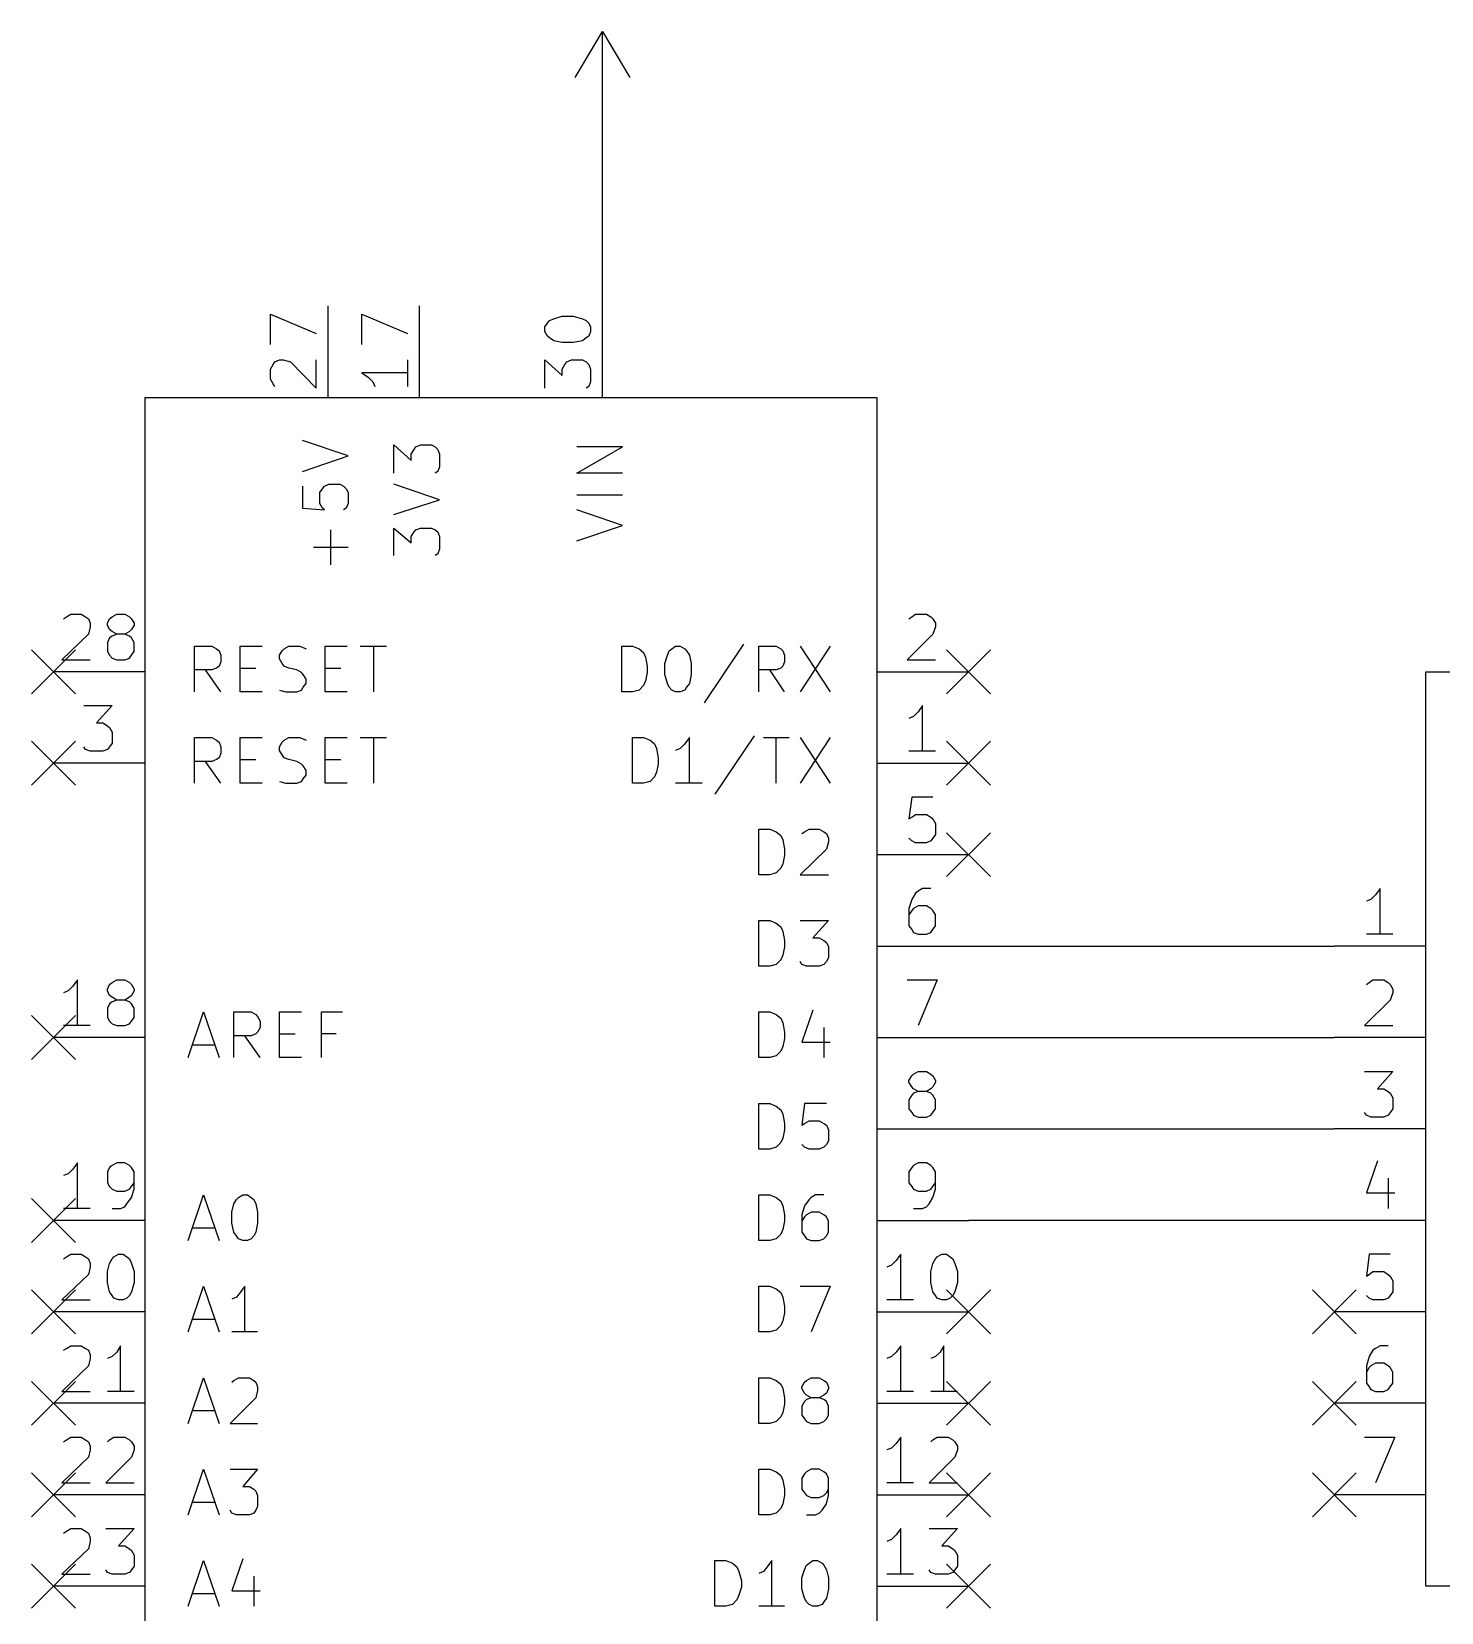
# Model space of a CAD drawing. Extents: x 10 to 287, y -200 to -10.
# Drawn here: x 97.18 to 136.32, y -92.17 to -48.26 of the extents above; entities that cross this region are included whole.
import ezdxf

# ---------------------------------------------------------------- set-up
doc = ezdxf.new("R2010")
doc.units = 0
doc.header["$MEASUREMENT"] = 0
for name, color, linetype in [('BLUE2', 5, 'CONTINUOUS'), ('CYAN2', 4, 'CONTINUOUS'), ('GREEN2', 3, 'CONTINUOUS'), ('LYELLOW', 51, 'CONTINUOUS'), ('RED2', 1, 'CONTINUOUS')]:
    doc.layers.add(name, color=color, linetype=linetype)

msp = doc.modelspace()

# ---------------------------------------------------------------- linework, layer by layer
at = {"layer": 'BLUE2', "linetype": 'CONTINUOUS'}
for p, q in [((97.1804, -65.4304), (98.3996, -66.6496)), ((98.3996, -65.4304), (97.1804, -66.6496)), ((122.58, -65.4304), (123.8, -66.6496)), ((123.8, -65.4304), (122.58, -66.6496)), ((97.1804, -67.9704), (98.3996, -69.1896)), ((98.3996, -67.9704), (97.1804, -69.1896)), ((122.58, -67.9704), (123.8, -69.1896)), ((123.8, -67.9704), (122.58, -69.1896)), ((122.58, -70.5104), (123.8, -71.7296)), ((123.8, -70.5104), (122.58, -71.7296)), ((97.1804, -75.5904), (98.3996, -76.8096)), ((98.3996, -75.5904), (97.1804, -76.8096)), ((97.1804, -80.6704), (98.3996, -81.8896)), ((98.3996, -80.6704), (97.1804, -81.8896)), ((97.1804, -83.2104), (98.3996, -84.4296)), ((98.3996, -83.2104), (97.1804, -84.4296)), ((122.58, -83.2104), (123.8, -84.4296)), ((123.8, -83.2104), (122.58, -84.4296)), ((132.74, -83.2104), (133.96, -84.4296)), ((133.96, -83.2104), (132.74, -84.4296)), ((97.1804, -85.7504), (98.3996, -86.9696)), ((98.3996, -85.7504), (97.1804, -86.9696)), ((122.58, -85.7504), (123.8, -86.9696)), ((123.8, -85.7504), (122.58, -86.9696)), ((132.74, -85.7504), (133.96, -86.9696)), ((133.96, -85.7504), (132.74, -86.9696)), ((97.1804, -88.2904), (98.3996, -89.5096)), ((98.3996, -88.2904), (97.1804, -89.5096)), ((122.58, -88.2904), (123.8, -89.5096)), ((123.8, -88.2904), (122.58, -89.5096)), ((132.74, -88.2904), (133.96, -89.5096)), ((133.96, -88.2904), (132.74, -89.5096)), ((97.1804, -90.8304), (98.3996, -92.0496)), ((98.3996, -90.8304), (97.1804, -92.0496)), ((122.58, -90.8304), (123.8, -92.0496)), ((123.8, -90.8304), (122.58, -92.0496))]:
    msp.add_line(p, q, dxfattribs=at)
at = {"layer": 'CYAN2', "linetype": 'CONTINUOUS'}
for p, q in [((105.969, -60.0456), (104.699, -59.6138)), ((104.699, -60.4774), (105.969, -60.0456)), ((107.239, -60.5282), (107.239, -59.7408)), ((107.239, -59.7408), (107.721, -60.1726)), ((107.721, -59.9948), (107.798, -59.8678)), ((107.721, -60.1726), (107.721, -59.9948)), ((107.798, -59.8678), (107.848, -59.7916)), ((107.848, -59.7916), (107.975, -59.7408)), ((107.975, -59.7408), (108.28, -59.7408)), ((108.28, -59.7408), (108.382, -59.7916)), ((108.382, -59.7916), (108.458, -59.8678)), ((108.458, -59.8678), (108.509, -59.9948)), ((108.509, -59.9948), (108.509, -60.3504)), ((112.319, -60.5282), (113.589, -59.7916)), ((113.589, -59.7916), (112.319, -59.7916)), ((108.458, -60.4774), (108.382, -60.5282)), ((108.509, -60.3504), (108.458, -60.4774)), ((113.589, -60.5282), (112.319, -60.5282)), ((104.699, -60.8838), (104.699, -61.4934)), ((105.181, -61.0616), (105.258, -60.96)), ((105.258, -60.96), (105.308, -60.8838)), ((105.308, -60.8838), (105.435, -60.833)), ((105.435, -60.833), (105.74, -60.833)), ((105.74, -60.833), (105.842, -60.8838)), ((105.842, -60.8838), (105.918, -60.96)), ((105.918, -60.96), (105.969, -61.0616)), ((108.509, -61.2648), (107.239, -60.833)), ((105.181, -61.3664), (105.181, -61.0616)), ((105.258, -61.4934), (105.181, -61.3664)), ((105.969, -61.3664), (105.918, -61.4934)), ((105.969, -61.0616), (105.969, -61.3664)), ((107.239, -61.6712), (108.509, -61.2648)), ((113.589, -61.1378), (112.319, -61.1378)), ((104.699, -61.4934), (105.308, -61.5442)), ((105.308, -61.5442), (105.258, -61.4934)), ((105.918, -61.4934), (105.842, -61.5442)), ((113.589, -61.976), (112.319, -61.5442)), ((105.486, -63.0682), (105.486, -62.103)), ((107.239, -62.8142), (107.239, -62.0522)), ((107.239, -62.0522), (107.721, -62.4586)), ((107.721, -62.2808), (107.798, -62.1538)), ((107.721, -62.4586), (107.721, -62.2808)), ((107.798, -62.1538), (107.848, -62.103)), ((107.848, -62.103), (107.975, -62.0522)), ((107.975, -62.0522), (108.28, -62.0522)), ((108.28, -62.0522), (108.382, -62.103)), ((108.382, -62.103), (108.458, -62.1538)), ((108.458, -62.1538), (108.509, -62.2808)), ((108.509, -62.2808), (108.509, -62.6364)), ((112.319, -62.4078), (113.589, -61.976)), ((105.969, -62.5856), (105.004, -62.5856)), ((108.458, -62.7634), (108.382, -62.8142)), ((108.509, -62.6364), (108.458, -62.7634)), ((101.702, -66.5988), (101.702, -65.3288)), ((101.702, -65.3288), (102.184, -65.3288)), ((102.184, -65.3288), (102.311, -65.405)), ((102.311, -65.405), (102.387, -65.4558)), ((102.972, -66.5988), (102.972, -65.3288)), ((102.972, -65.3288), (103.581, -65.3288)), ((104.14, -65.4558), (104.191, -65.405)), ((104.191, -65.405), (104.318, -65.3288)), ((104.318, -65.3288), (104.623, -65.3288)), ((104.623, -65.3288), (104.8, -65.405)), ((105.334, -66.5988), (105.334, -65.3288)), ((105.334, -65.3288), (105.943, -65.3288)), ((106.299, -65.3288), (107.036, -65.3288)), ((106.68, -66.5988), (106.68, -65.3288)), ((113.563, -66.5988), (113.563, -65.3288)), ((113.563, -65.3288), (113.868, -65.3288)), ((113.868, -65.3288), (114.046, -65.405)), ((114.046, -65.405), (114.173, -65.5066)), ((114.884, -65.4558), (114.96, -65.405)), ((114.96, -65.405), (115.062, -65.3288)), ((115.062, -65.3288), (115.189, -65.3288)), ((115.189, -65.3288), (115.316, -65.405)), ((115.316, -65.405), (115.367, -65.4558)), ((116.942, -65.278), (115.849, -66.9036)), ((117.373, -66.5988), (117.373, -65.3288)), ((117.373, -65.3288), (117.856, -65.3288)), ((117.856, -65.3288), (117.983, -65.405)), ((117.983, -65.405), (118.034, -65.4558)), ((118.516, -65.3288), (119.355, -66.5988)), ((119.355, -65.3288), (118.516, -66.5988)), ((102.387, -65.4558), (102.438, -65.5828)), ((102.438, -65.7606), (102.387, -65.8876)), ((102.438, -65.5828), (102.438, -65.7606)), ((104.064, -65.5828), (104.14, -65.4558)), ((104.064, -65.6844), (104.064, -65.5828)), ((104.14, -65.8114), (104.064, -65.6844)), ((104.191, -65.8876), (104.14, -65.8114)), ((114.173, -65.5066), (114.224, -65.6336)), ((114.224, -65.6336), (114.275, -65.8876)), ((114.757, -65.8114), (114.833, -65.5828)), ((114.757, -66.1162), (114.757, -65.8114)), ((114.833, -65.5828), (114.884, -65.4558)), ((115.367, -65.4558), (115.443, -65.5828)), ((115.443, -65.5828), (115.494, -65.8114)), ((115.494, -65.8114), (115.494, -66.1162)), ((118.034, -65.4558), (118.085, -65.5828)), ((118.085, -65.7606), (118.034, -65.8876)), ((118.085, -65.5828), (118.085, -65.7606)), ((102.184, -65.9892), (101.702, -65.9892)), ((102.438, -66.5988), (102.006, -65.9892)), ((102.311, -65.9384), (102.184, -65.9892)), ((102.387, -65.8876), (102.311, -65.9384)), ((102.972, -65.9384), (103.403, -65.9384)), ((104.318, -65.9384), (104.191, -65.8876)), ((104.546, -65.9892), (104.318, -65.9384)), ((104.673, -66.0654), (104.546, -65.9892)), ((104.724, -66.1162), (104.673, -66.0654)), ((104.8, -66.2432), (104.724, -66.1162)), ((104.8, -66.3702), (104.8, -66.2432)), ((105.334, -65.9384), (105.766, -65.9384)), ((114.224, -66.294), (114.173, -66.421)), ((114.275, -66.0654), (114.224, -66.294)), ((114.275, -65.8876), (114.275, -66.0654)), ((114.833, -66.3702), (114.757, -66.1162)), ((115.494, -66.1162), (115.443, -66.3702)), ((117.856, -65.9892), (117.373, -65.9892)), ((118.085, -66.5988), (117.678, -65.9892)), ((117.983, -65.9384), (117.856, -65.9892)), ((118.034, -65.8876), (117.983, -65.9384)), ((103.581, -66.5988), (102.972, -66.5988)), ((104.064, -66.548), (104.242, -66.5988)), ((104.242, -66.5988), (104.546, -66.5988)), ((104.546, -66.5988), (104.673, -66.548)), ((104.673, -66.548), (104.724, -66.4718)), ((104.724, -66.4718), (104.8, -66.3702)), ((105.943, -66.5988), (105.334, -66.5988)), ((113.868, -66.5988), (113.563, -66.5988)), ((114.046, -66.548), (113.868, -66.5988)), ((114.173, -66.421), (114.046, -66.548)), ((114.884, -66.4718), (114.833, -66.3702)), ((114.96, -66.548), (114.884, -66.4718)), ((115.062, -66.5988), (114.96, -66.548)), ((115.189, -66.5988), (115.062, -66.5988)), ((115.316, -66.548), (115.189, -66.5988)), ((115.367, -66.4718), (115.316, -66.548)), ((115.443, -66.3702), (115.367, -66.4718)), ((101.702, -69.1388), (101.702, -67.8688)), ((101.702, -67.8688), (102.184, -67.8688)), ((102.184, -67.8688), (102.311, -67.945)), ((102.311, -67.945), (102.387, -67.9958)), ((102.387, -67.9958), (102.438, -68.1228)), ((102.972, -69.1388), (102.972, -67.8688)), ((102.972, -67.8688), (103.581, -67.8688)), ((104.064, -68.1228), (104.14, -67.9958)), ((104.14, -67.9958), (104.191, -67.945)), ((104.191, -67.945), (104.318, -67.8688)), ((104.318, -67.8688), (104.623, -67.8688)), ((104.623, -67.8688), (104.8, -67.945)), ((105.334, -69.1388), (105.334, -67.8688)), ((105.334, -67.8688), (105.943, -67.8688)), ((106.299, -67.8688), (107.036, -67.8688)), ((106.68, -69.1388), (106.68, -67.8688)), ((113.868, -69.1388), (113.868, -67.8688)), ((113.868, -67.8688), (114.173, -67.8688)), ((114.173, -67.8688), (114.351, -67.945)), ((114.351, -67.945), (114.478, -68.0466)), ((114.478, -68.0466), (114.529, -68.1736)), ((115.316, -68.0466), (115.189, -68.1736)), ((115.443, -67.8688), (115.316, -68.0466)), ((115.443, -69.1388), (115.443, -67.8688)), ((117.246, -67.818), (116.154, -69.4436)), ((117.5, -67.8688), (118.212, -67.8688)), ((117.856, -69.1388), (117.856, -67.8688)), ((118.516, -67.8688), (119.355, -69.1388)), ((119.355, -67.8688), (118.516, -69.1388)), ((102.311, -68.4784), (102.184, -68.5292)), ((102.387, -68.4276), (102.311, -68.4784)), ((102.438, -68.3006), (102.387, -68.4276)), ((102.438, -68.1228), (102.438, -68.3006)), ((102.972, -68.4784), (103.403, -68.4784)), ((104.064, -68.2244), (104.064, -68.1228)), ((104.14, -68.3514), (104.064, -68.2244)), ((104.191, -68.4276), (104.14, -68.3514)), ((104.318, -68.4784), (104.191, -68.4276)), ((104.546, -68.5292), (104.318, -68.4784)), ((105.334, -68.4784), (105.766, -68.4784)), ((114.529, -68.1736), (114.579, -68.4276)), ((114.579, -68.4276), (114.579, -68.6054)), ((115.189, -68.1736), (115.062, -68.2244)), ((102.184, -68.5292), (101.702, -68.5292)), ((102.438, -69.1388), (102.006, -68.5292)), ((104.673, -68.6054), (104.546, -68.5292)), ((104.724, -68.6562), (104.673, -68.6054)), ((104.8, -68.7832), (104.724, -68.6562)), ((104.724, -69.0118), (104.8, -68.9102)), ((104.8, -68.9102), (104.8, -68.7832)), ((114.529, -68.834), (114.478, -68.961)), ((114.579, -68.6054), (114.529, -68.834)), ((103.581, -69.1388), (102.972, -69.1388)), ((104.064, -69.088), (104.242, -69.1388)), ((104.242, -69.1388), (104.546, -69.1388)), ((104.546, -69.1388), (104.673, -69.088)), ((104.673, -69.088), (104.724, -69.0118)), ((105.943, -69.1388), (105.334, -69.1388)), ((114.173, -69.1388), (113.868, -69.1388)), ((114.351, -69.088), (114.173, -69.1388)), ((114.478, -68.961), (114.351, -69.088)), ((115.799, -69.1388), (115.062, -69.1388)), ((117.373, -71.6788), (117.373, -70.4088)), ((117.373, -70.4088), (117.678, -70.4088)), ((117.678, -70.4088), (117.856, -70.485)), ((117.856, -70.485), (117.983, -70.5866)), ((117.983, -70.5866), (118.034, -70.7136)), ((118.567, -70.5358), (118.643, -70.485)), ((118.643, -70.485), (118.77, -70.4088)), ((118.77, -70.4088), (119.05, -70.4088)), ((119.05, -70.4088), (119.177, -70.485)), ((119.177, -70.485), (119.253, -70.5358)), ((119.253, -70.5358), (119.304, -70.6628)), ((119.304, -70.6628), (119.304, -70.7644)), ((118.034, -70.7136), (118.085, -70.9676)), ((118.085, -70.9676), (118.085, -71.1454)), ((119.253, -70.9676), (118.516, -71.6788)), ((119.304, -70.7644), (119.253, -70.9676)), ((117.983, -71.501), (117.856, -71.628)), ((118.034, -71.374), (117.983, -71.501)), ((118.085, -71.1454), (118.034, -71.374)), ((117.678, -71.6788), (117.373, -71.6788)), ((117.856, -71.628), (117.678, -71.6788)), ((118.516, -71.6788), (119.304, -71.6788)), ((117.373, -74.2188), (117.373, -72.9488)), ((117.373, -72.9488), (117.678, -72.9488)), ((117.678, -72.9488), (117.856, -73.025)), ((117.856, -73.025), (117.983, -73.1266)), ((117.983, -73.1266), (118.034, -73.2536)), ((118.034, -73.2536), (118.085, -73.5076)), ((118.516, -72.9488), (119.304, -72.9488)), ((119.304, -72.9488), (118.872, -73.4314)), ((118.085, -73.6854), (118.034, -73.914)), ((118.085, -73.5076), (118.085, -73.6854)), ((118.872, -73.4314), (119.05, -73.4314)), ((119.05, -73.4314), (119.177, -73.5076)), ((119.177, -73.5076), (119.253, -73.5584)), ((119.253, -73.5584), (119.304, -73.6854)), ((119.304, -73.6854), (119.304, -73.9902)), ((117.856, -74.168), (117.678, -74.2188)), ((117.983, -74.041), (117.856, -74.168)), ((118.034, -73.914), (117.983, -74.041)), ((118.567, -74.168), (118.516, -74.0918)), ((118.694, -74.2188), (118.567, -74.168)), ((119.177, -74.168), (119.05, -74.2188)), ((119.253, -74.0918), (119.177, -74.168)), ((119.304, -73.9902), (119.253, -74.0918)), ((117.678, -74.2188), (117.373, -74.2188)), ((119.05, -74.2188), (118.694, -74.2188)), ((101.524, -76.7588), (101.956, -75.4888)), ((101.956, -75.4888), (102.387, -76.7588)), ((102.794, -76.7588), (102.794, -75.4888)), ((102.794, -75.4888), (103.276, -75.4888)), ((103.276, -75.4888), (103.403, -75.565)), ((104.064, -76.7588), (104.064, -75.4888)), ((104.064, -75.4888), (104.673, -75.4888)), ((105.232, -76.7588), (105.232, -75.4888)), ((105.232, -75.4888), (105.816, -75.4888)), ((117.373, -76.7588), (117.373, -75.4888)), ((117.373, -75.4888), (117.678, -75.4888)), ((117.678, -75.4888), (117.856, -75.565)), ((118.872, -75.438), (118.567, -76.327)), ((103.403, -75.565), (103.454, -75.6158)), ((103.454, -75.6158), (103.53, -75.7428)), ((103.53, -75.9206), (103.454, -76.0476)), ((103.53, -75.7428), (103.53, -75.9206)), ((117.856, -75.565), (117.983, -75.6666)), ((117.983, -75.6666), (118.034, -75.7936)), ((118.034, -75.7936), (118.085, -76.0476)), ((119.177, -75.9206), (119.177, -76.7588)), ((103.276, -76.1492), (102.794, -76.1492)), ((103.53, -76.7588), (103.099, -76.1492)), ((103.403, -76.0984), (103.276, -76.1492)), ((103.454, -76.0476), (103.403, -76.0984)), ((104.064, -76.0984), (104.496, -76.0984)), ((105.639, -76.0984), (105.232, -76.0984)), ((118.085, -76.2254), (118.034, -76.454)), ((118.085, -76.0476), (118.085, -76.2254)), ((118.567, -76.327), (119.355, -76.327)), ((101.651, -76.4032), (102.26, -76.4032)), ((104.673, -76.7588), (104.064, -76.7588)), ((117.678, -76.7588), (117.373, -76.7588)), ((117.856, -76.708), (117.678, -76.7588)), ((117.983, -76.581), (117.856, -76.708)), ((118.034, -76.454), (117.983, -76.581)), ((117.373, -79.2988), (117.373, -78.0288)), ((117.373, -78.0288), (117.678, -78.0288)), ((117.678, -78.0288), (117.856, -78.105)), ((117.856, -78.105), (117.983, -78.2066)), ((118.643, -78.0288), (118.567, -78.6384)), ((119.253, -78.0288), (118.643, -78.0288)), ((117.983, -78.2066), (118.034, -78.3336)), ((118.034, -78.3336), (118.085, -78.5876)), ((118.085, -78.5876), (118.085, -78.7654)), ((118.567, -78.6384), (118.643, -78.5876)), ((118.643, -78.5876), (118.77, -78.5114)), ((118.77, -78.5114), (119.05, -78.5114)), ((119.05, -78.5114), (119.177, -78.5876)), ((119.177, -78.5876), (119.253, -78.6384)), ((118.034, -78.994), (117.983, -79.121)), ((118.085, -78.7654), (118.034, -78.994)), ((119.253, -78.6384), (119.304, -78.7654)), ((119.304, -78.7654), (119.304, -79.0702)), ((117.678, -79.2988), (117.373, -79.2988)), ((117.856, -79.248), (117.678, -79.2988)), ((117.983, -79.121), (117.856, -79.248)), ((118.643, -79.248), (118.567, -79.1718)), ((118.77, -79.2988), (118.643, -79.248)), ((119.05, -79.2988), (118.77, -79.2988)), ((119.177, -79.248), (119.05, -79.2988)), ((119.253, -79.1718), (119.177, -79.248)), ((119.304, -79.0702), (119.253, -79.1718)), ((101.524, -81.8388), (101.956, -80.5688)), ((101.956, -80.5688), (102.387, -81.8388)), ((102.794, -80.8228), (102.87, -80.6958)), ((102.87, -80.6958), (102.921, -80.645)), ((102.921, -80.645), (103.048, -80.5688)), ((103.048, -80.5688), (103.175, -80.5688)), ((103.175, -80.5688), (103.276, -80.645)), ((103.276, -80.645), (103.353, -80.6958)), ((103.353, -80.6958), (103.403, -80.8228)), ((117.373, -81.8388), (117.373, -80.5688)), ((117.373, -80.5688), (117.678, -80.5688)), ((117.678, -80.5688), (117.856, -80.645)), ((117.856, -80.645), (117.983, -80.7466)), ((117.983, -80.7466), (118.034, -80.8736)), ((118.77, -80.6958), (118.643, -80.8736)), ((118.821, -80.645), (118.77, -80.6958)), ((118.948, -80.5688), (118.821, -80.645)), ((119.177, -80.5688), (118.948, -80.5688)), ((102.743, -81.0514), (102.794, -80.8228)), ((102.743, -81.3562), (102.743, -81.0514)), ((103.403, -80.8228), (103.454, -81.0514)), ((103.454, -81.0514), (103.454, -81.3562)), ((118.034, -80.8736), (118.085, -81.1276)), ((118.085, -81.1276), (118.085, -81.3054)), ((118.643, -80.8736), (118.567, -81.1276)), ((118.567, -81.1276), (118.567, -81.6102)), ((118.643, -81.1784), (118.567, -81.3054)), ((118.694, -81.1276), (118.643, -81.1784)), ((118.821, -81.0514), (118.694, -81.1276)), ((119.05, -81.0514), (118.821, -81.0514)), ((119.177, -81.1276), (119.05, -81.0514)), ((119.253, -81.1784), (119.177, -81.1276)), ((119.304, -81.3054), (119.253, -81.1784)), ((101.651, -81.4832), (102.26, -81.4832)), ((102.794, -81.6102), (102.743, -81.3562)), ((102.87, -81.7118), (102.794, -81.6102)), ((103.403, -81.6102), (103.353, -81.7118)), ((103.454, -81.3562), (103.403, -81.6102)), ((117.983, -81.661), (117.856, -81.788)), ((118.034, -81.534), (117.983, -81.661)), ((118.085, -81.3054), (118.034, -81.534)), ((118.567, -81.6102), (118.643, -81.7118)), ((119.253, -81.7118), (119.304, -81.6102)), ((119.304, -81.6102), (119.304, -81.3054)), ((102.921, -81.788), (102.87, -81.7118)), ((103.048, -81.8388), (102.921, -81.788)), ((103.175, -81.8388), (103.048, -81.8388)), ((103.276, -81.788), (103.175, -81.8388)), ((103.353, -81.7118), (103.276, -81.788)), ((117.678, -81.8388), (117.373, -81.8388)), ((117.856, -81.788), (117.678, -81.8388)), ((118.643, -81.7118), (118.694, -81.788)), ((118.694, -81.788), (118.821, -81.8388)), ((118.821, -81.8388), (119.05, -81.8388)), ((119.05, -81.8388), (119.177, -81.788)), ((119.177, -81.788), (119.253, -81.7118)), ((101.524, -84.3788), (101.956, -83.1088)), ((101.956, -83.1088), (102.387, -84.3788)), ((102.87, -83.4136), (102.743, -83.4644)), ((102.972, -83.2866), (102.87, -83.4136)), ((103.099, -83.1088), (102.972, -83.2866)), ((103.099, -84.3788), (103.099, -83.1088)), ((117.373, -84.3788), (117.373, -83.1088)), ((117.373, -83.1088), (117.678, -83.1088)), ((117.678, -83.1088), (117.856, -83.185)), ((117.856, -83.185), (117.983, -83.2866)), ((117.983, -83.2866), (118.034, -83.4136)), ((118.034, -83.4136), (118.085, -83.6676)), ((118.516, -83.1088), (119.355, -83.1088)), ((119.355, -83.1088), (118.821, -84.3788)), ((118.085, -83.8454), (118.034, -84.074)), ((118.085, -83.6676), (118.085, -83.8454)), ((101.651, -84.0232), (102.26, -84.0232)), ((117.983, -84.201), (117.856, -84.328)), ((118.034, -84.074), (117.983, -84.201)), ((103.454, -84.3788), (102.743, -84.3788)), ((117.678, -84.3788), (117.373, -84.3788)), ((117.856, -84.328), (117.678, -84.3788)), ((101.524, -86.9188), (101.956, -85.6488)), ((101.956, -85.6488), (102.387, -86.9188)), ((102.743, -85.7758), (102.794, -85.725)), ((102.794, -85.725), (102.921, -85.6488)), ((102.921, -85.6488), (103.226, -85.6488)), ((103.226, -85.6488), (103.353, -85.725)), ((103.353, -85.725), (103.403, -85.7758)), ((103.403, -85.7758), (103.454, -85.9028)), ((103.454, -86.0044), (103.403, -86.2076)), ((103.454, -85.9028), (103.454, -86.0044)), ((117.373, -86.9188), (117.373, -85.6488)), ((117.373, -85.6488), (117.678, -85.6488)), ((117.678, -85.6488), (117.856, -85.725)), ((117.856, -85.725), (117.983, -85.8266)), ((117.983, -85.8266), (118.034, -85.9536)), ((118.034, -85.9536), (118.085, -86.2076)), ((118.567, -85.9028), (118.643, -85.7758)), ((118.567, -85.9536), (118.567, -85.9028)), ((118.643, -86.0806), (118.567, -85.9536)), ((118.643, -85.7758), (118.694, -85.725)), ((118.694, -85.725), (118.821, -85.6488)), ((118.821, -85.6488), (119.05, -85.6488)), ((119.05, -85.6488), (119.177, -85.725)), ((119.177, -85.725), (119.253, -85.7758)), ((119.253, -85.7758), (119.304, -85.9028)), ((119.304, -85.9536), (119.253, -86.0806)), ((119.304, -85.9028), (119.304, -85.9536)), ((103.403, -86.2076), (102.692, -86.9188)), ((118.085, -86.3854), (118.034, -86.614)), ((118.085, -86.2076), (118.085, -86.3854)), ((118.643, -86.3092), (118.567, -86.4362)), ((118.567, -86.4362), (118.567, -86.6902)), ((118.694, -86.1314), (118.643, -86.0806)), ((118.694, -86.2584), (118.643, -86.3092)), ((118.821, -86.2076), (118.694, -86.1314)), ((118.821, -86.2076), (118.694, -86.2584)), ((119.05, -86.2076), (118.821, -86.2076)), ((119.177, -86.1314), (119.05, -86.2076)), ((119.177, -86.2584), (119.05, -86.2076)), ((119.253, -86.0806), (119.177, -86.1314)), ((119.253, -86.3092), (119.177, -86.2584)), ((119.304, -86.4362), (119.253, -86.3092)), ((119.304, -86.6902), (119.304, -86.4362)), ((101.651, -86.5632), (102.26, -86.5632)), ((102.692, -86.9188), (103.454, -86.9188)), ((117.678, -86.9188), (117.373, -86.9188)), ((117.856, -86.868), (117.678, -86.9188)), ((117.983, -86.741), (117.856, -86.868)), ((118.034, -86.614), (117.983, -86.741)), ((118.567, -86.6902), (118.643, -86.7918)), ((118.643, -86.7918), (118.694, -86.868)), ((118.694, -86.868), (118.821, -86.9188)), ((118.821, -86.9188), (119.05, -86.9188)), ((119.05, -86.9188), (119.177, -86.868)), ((119.177, -86.868), (119.253, -86.7918)), ((119.253, -86.7918), (119.304, -86.6902)), ((101.524, -89.4588), (101.956, -88.1888)), ((101.956, -88.1888), (102.387, -89.4588)), ((102.692, -88.1888), (103.454, -88.1888)), ((103.454, -88.1888), (103.048, -88.6714)), ((117.373, -89.4588), (117.373, -88.1888)), ((117.373, -88.1888), (117.678, -88.1888)), ((117.678, -88.1888), (117.856, -88.265)), ((118.821, -88.1888), (118.694, -88.265)), ((119.05, -88.1888), (118.821, -88.1888)), ((119.177, -88.265), (119.05, -88.1888)), ((103.048, -88.6714), (103.226, -88.6714)), ((103.226, -88.6714), (103.353, -88.7476)), ((117.856, -88.265), (117.983, -88.3666)), ((117.983, -88.3666), (118.034, -88.4936)), ((118.034, -88.4936), (118.085, -88.7476)), ((118.643, -88.3158), (118.567, -88.4428)), ((118.567, -88.4428), (118.567, -88.7476)), ((118.694, -88.265), (118.643, -88.3158)), ((119.253, -88.3158), (119.177, -88.265)), ((119.304, -88.4428), (119.253, -88.3158)), ((119.304, -88.9254), (119.304, -88.4428)), ((101.651, -89.1032), (102.26, -89.1032)), ((103.353, -88.7476), (103.403, -88.7984)), ((103.403, -88.7984), (103.454, -88.9254)), ((103.454, -88.9254), (103.454, -89.2302)), ((118.085, -88.9254), (118.034, -89.154)), ((118.085, -88.7476), (118.085, -88.9254)), ((118.567, -88.7476), (118.643, -88.8492)), ((118.643, -88.8492), (118.694, -88.9254)), ((118.694, -88.9254), (118.821, -88.9762)), ((118.821, -88.9762), (119.05, -88.9762)), ((119.05, -88.9762), (119.177, -88.9254)), ((119.177, -88.9254), (119.253, -88.8492)), ((119.253, -88.8492), (119.304, -88.7476)), ((119.253, -89.154), (119.304, -88.9254)), ((102.743, -89.408), (102.692, -89.3318)), ((102.87, -89.4588), (102.743, -89.408)), ((103.226, -89.4588), (102.87, -89.4588)), ((103.353, -89.408), (103.226, -89.4588)), ((103.403, -89.3318), (103.353, -89.408)), ((103.454, -89.2302), (103.403, -89.3318)), ((117.678, -89.4588), (117.373, -89.4588)), ((117.856, -89.408), (117.678, -89.4588)), ((117.983, -89.281), (117.856, -89.408)), ((118.034, -89.154), (117.983, -89.281)), ((118.694, -89.4588), (118.948, -89.4588)), ((118.948, -89.4588), (119.05, -89.408)), ((119.05, -89.408), (119.126, -89.3318)), ((119.126, -89.3318), (119.253, -89.154)), ((101.524, -91.9988), (101.956, -90.7288)), ((101.956, -90.7288), (102.387, -91.9988)), ((103.048, -90.678), (102.743, -91.567)), ((116.154, -91.9988), (116.154, -90.7288)), ((116.154, -90.7288), (116.459, -90.7288)), ((116.459, -90.7288), (116.637, -90.805)), ((116.637, -90.805), (116.764, -90.9066)), ((117.729, -90.7288), (117.602, -90.9066)), ((117.729, -91.9988), (117.729, -90.7288)), ((118.643, -90.9828), (118.694, -90.8558)), ((118.694, -90.8558), (118.77, -90.805)), ((118.77, -90.805), (118.872, -90.7288)), ((118.872, -90.7288), (118.999, -90.7288)), ((118.999, -90.7288), (119.126, -90.805)), ((119.126, -90.805), (119.177, -90.8558)), ((119.177, -90.8558), (119.253, -90.9828)), ((103.353, -91.1606), (103.353, -91.9988)), ((116.764, -90.9066), (116.815, -91.0336)), ((116.815, -91.0336), (116.891, -91.2876)), ((116.891, -91.2876), (116.891, -91.4654)), ((117.5, -91.0336), (117.373, -91.0844)), ((117.602, -90.9066), (117.5, -91.0336)), ((118.567, -91.2114), (118.643, -90.9828)), ((118.567, -91.5162), (118.567, -91.2114)), ((119.253, -90.9828), (119.304, -91.2114)), ((119.304, -91.2114), (119.304, -91.5162)), ((101.651, -91.6432), (102.26, -91.6432)), ((102.743, -91.567), (103.53, -91.567)), ((116.815, -91.694), (116.764, -91.821)), ((116.891, -91.4654), (116.815, -91.694)), ((118.643, -91.7702), (118.567, -91.5162)), ((119.304, -91.5162), (119.253, -91.7702)), ((116.459, -91.9988), (116.154, -91.9988)), ((116.637, -91.948), (116.459, -91.9988)), ((116.764, -91.821), (116.637, -91.948)), ((118.085, -91.9988), (117.373, -91.9988)), ((118.694, -91.8718), (118.643, -91.7702)), ((118.77, -91.948), (118.694, -91.8718)), ((118.872, -91.9988), (118.77, -91.948)), ((118.999, -91.9988), (118.872, -91.9988)), ((119.126, -91.948), (118.999, -91.9988)), ((119.177, -91.8718), (119.126, -91.948)), ((119.253, -91.7702), (119.177, -91.8718))]:
    msp.add_line(p, q, dxfattribs=at)
at = {"layer": 'GREEN2', "linetype": 'CONTINUOUS'}
for p, q in [((113.03, -55.88), (113.03, -50.8)), ((123.19, -73.66), (133.35, -73.66)), ((123.19, -76.2), (133.35, -76.2)), ((123.19, -78.74), (133.35, -78.74)), ((133.35, -81.28), (123.19, -81.28))]:
    msp.add_line(p, q, dxfattribs=at)
at = {"layer": 'LYELLOW', "linetype": 'CONTINUOUS'}
for p, q in [((100.33, -104.14), (100.33, -58.42)), ((100.33, -58.42), (120.65, -58.42)), ((120.65, -58.42), (120.65, -104.14)), ((135.89, -91.44), (135.89, -66.04)), ((135.89, -66.04), (151.13, -66.04)), ((151.13, -91.44), (135.89, -91.44))]:
    msp.add_line(p, q, dxfattribs=at)
at = {"layer": 'RED2', "linetype": 'CONTINUOUS'}
for p, q in [((112.268, -49.53), (113.03, -48.26)), ((113.03, -50.8), (113.03, -48.26)), ((113.03, -48.26), (113.792, -49.53)), ((103.81, -56.9468), (103.81, -56.1086)), ((103.81, -56.1086), (105.08, -56.642)), ((105.41, -58.42), (105.41, -55.88)), ((106.35, -56.9468), (106.35, -56.1086)), ((106.35, -56.1086), (107.62, -56.642)), ((107.95, -58.42), (107.95, -55.88)), ((111.684, -56.2356), (111.912, -56.1594)), ((111.912, -56.1594), (112.217, -56.1594)), ((112.217, -56.1594), (112.471, -56.2356)), ((113.03, -58.42), (113.03, -55.88)), ((111.43, -56.4642), (111.506, -56.3626)), ((111.43, -56.5912), (111.43, -56.4642)), ((111.506, -56.7182), (111.43, -56.5912)), ((111.506, -56.3626), (111.557, -56.2864)), ((111.557, -56.2864), (111.684, -56.2356)), ((112.471, -56.2356), (112.573, -56.2864)), ((112.573, -56.2864), (112.649, -56.3626)), ((112.649, -56.3626), (112.7, -56.4642)), ((112.7, -56.5912), (112.649, -56.7182)), ((112.7, -56.4642), (112.7, -56.5912)), ((111.557, -56.769), (111.506, -56.7182)), ((111.684, -56.8452), (111.557, -56.769)), ((111.912, -56.896), (111.684, -56.8452)), ((112.217, -56.896), (111.912, -56.896)), ((112.471, -56.8452), (112.217, -56.896)), ((112.573, -56.769), (112.471, -56.8452)), ((112.649, -56.7182), (112.573, -56.769)), ((103.81, -57.6326), (103.886, -57.5056)), ((103.886, -57.5056), (103.937, -57.4294)), ((103.937, -57.4294), (104.064, -57.3786)), ((104.064, -57.3786), (104.165, -57.3786)), ((104.165, -57.3786), (104.369, -57.4294)), ((104.369, -57.4294), (105.08, -58.166)), ((105.08, -58.166), (105.08, -57.3786)), ((107.62, -57.3786), (107.62, -58.1152)), ((111.43, -58.166), (111.43, -57.3786)), ((111.43, -57.3786), (111.912, -57.8104)), ((111.912, -57.6326), (111.989, -57.5056)), ((111.989, -57.5056), (112.039, -57.4294)), ((112.039, -57.4294), (112.166, -57.3786)), ((112.166, -57.3786), (112.471, -57.3786)), ((112.471, -57.3786), (112.573, -57.4294)), ((112.573, -57.4294), (112.649, -57.5056)), ((112.649, -57.5056), (112.7, -57.6326)), ((103.81, -57.912), (103.81, -57.6326)), ((103.886, -58.039), (103.81, -57.912)), ((107.62, -57.7342), (106.35, -57.7342)), ((106.35, -57.7342), (106.528, -57.8612)), ((106.528, -57.8612), (106.655, -57.9882)), ((111.912, -57.8104), (111.912, -57.6326)), ((112.7, -57.6326), (112.7, -57.9882)), ((103.937, -58.1152), (103.886, -58.039)), ((106.655, -57.9882), (106.705, -58.1152)), ((112.649, -58.1152), (112.573, -58.166)), ((112.7, -57.9882), (112.649, -58.1152)), ((100.33, -104.14), (100.33, -58.42)), ((100.33, -58.42), (120.65, -58.42)), ((120.65, -58.42), (120.65, -104.14)), ((98.0694, -64.5668), (98.1456, -64.516)), ((98.1456, -64.516), (98.2726, -64.4398)), ((98.2726, -64.4398), (98.552, -64.4398)), ((98.552, -64.4398), (98.679, -64.516)), ((98.679, -64.516), (98.7552, -64.5668)), ((99.3394, -64.5668), (99.4156, -64.516)), ((99.4156, -64.516), (99.5426, -64.4398)), ((99.5426, -64.4398), (99.7712, -64.4398)), ((99.7712, -64.4398), (99.8982, -64.516)), ((99.8982, -64.516), (99.949, -64.5668)), ((121.539, -64.5668), (121.615, -64.516)), ((121.615, -64.516), (121.717, -64.4398)), ((121.717, -64.4398), (122.022, -64.4398)), ((122.022, -64.4398), (122.149, -64.516)), ((122.149, -64.516), (122.199, -64.5668)), ((98.7552, -64.5668), (98.806, -64.6938)), ((98.806, -64.7954), (98.7552, -64.9986)), ((98.806, -64.6938), (98.806, -64.7954)), ((99.2886, -64.6938), (99.3394, -64.5668)), ((99.2886, -64.7446), (99.2886, -64.6938)), ((99.3394, -64.8716), (99.2886, -64.7446)), ((99.4156, -64.9224), (99.3394, -64.8716)), ((99.5426, -64.9986), (99.4156, -64.9224)), ((99.8982, -64.9224), (99.7712, -64.9986)), ((99.949, -64.8716), (99.8982, -64.9224)), ((99.949, -64.5668), (100.025, -64.6938)), ((100.025, -64.7446), (99.949, -64.8716)), ((100.025, -64.6938), (100.025, -64.7446)), ((122.199, -64.5668), (122.276, -64.6938)), ((122.276, -64.7954), (122.199, -64.9986)), ((122.276, -64.6938), (122.276, -64.7954)), ((98.7552, -64.9986), (98.0186, -65.7098)), ((99.3394, -65.1002), (99.2886, -65.2272)), ((99.2886, -65.2272), (99.2886, -65.4812)), ((99.4156, -65.0494), (99.3394, -65.1002)), ((99.5426, -64.9986), (99.4156, -65.0494)), ((99.7712, -64.9986), (99.5426, -64.9986)), ((99.8982, -65.0494), (99.7712, -64.9986)), ((99.949, -65.1002), (99.8982, -65.0494)), ((100.025, -65.2272), (99.949, -65.1002)), ((100.025, -65.4812), (100.025, -65.2272)), ((122.199, -64.9986), (121.488, -65.7098)), ((98.0186, -65.7098), (98.806, -65.7098)), ((99.2886, -65.4812), (99.3394, -65.5828)), ((99.3394, -65.5828), (99.4156, -65.659)), ((99.4156, -65.659), (99.5426, -65.7098)), ((99.5426, -65.7098), (99.7712, -65.7098)), ((99.7712, -65.7098), (99.8982, -65.659)), ((99.8982, -65.659), (99.949, -65.5828)), ((99.949, -65.5828), (100.025, -65.4812)), ((121.488, -65.7098), (122.276, -65.7098)), ((100.33, -66.04), (97.79, -66.04)), ((120.65, -66.04), (123.19, -66.04)), ((135.89, -91.44), (135.89, -66.04)), ((135.89, -66.04), (151.13, -66.04)), ((98.6282, -66.9798), (99.4156, -66.9798)), ((99.4156, -66.9798), (98.9838, -67.4624)), ((121.793, -67.1576), (121.666, -67.2846)), ((121.92, -66.9798), (121.793, -67.1576)), ((121.92, -68.2498), (121.92, -66.9798)), ((98.9838, -67.4624), (99.1616, -67.4624)), ((99.1616, -67.4624), (99.2886, -67.5386)), ((99.2886, -67.5386), (99.3394, -67.5894)), ((99.3394, -67.5894), (99.4156, -67.7164)), ((121.666, -67.2846), (121.539, -67.3354)), ((99.4156, -68.0212), (99.3394, -68.1228)), ((99.4156, -67.7164), (99.4156, -68.0212)), ((98.679, -68.199), (98.6282, -68.1228)), ((98.806, -68.2498), (98.679, -68.199)), ((99.1616, -68.2498), (98.806, -68.2498)), ((99.2886, -68.199), (99.1616, -68.2498)), ((99.3394, -68.1228), (99.2886, -68.199)), ((122.276, -68.2498), (121.539, -68.2498)), ((100.33, -68.58), (97.79, -68.58)), ((120.65, -68.58), (123.19, -68.58)), ((121.615, -69.5198), (121.539, -70.1294)), ((122.199, -69.5198), (121.615, -69.5198)), ((121.539, -70.1294), (121.615, -70.0786)), ((121.615, -70.0786), (121.717, -70.0024)), ((121.717, -70.0024), (122.022, -70.0024)), ((122.022, -70.0024), (122.149, -70.0786)), ((122.149, -70.0786), (122.199, -70.1294)), ((122.199, -70.1294), (122.276, -70.2564)), ((121.615, -70.739), (121.539, -70.6628)), ((122.199, -70.6628), (122.149, -70.739)), ((122.276, -70.5612), (122.199, -70.6628)), ((122.276, -70.2564), (122.276, -70.5612)), ((120.65, -71.12), (123.19, -71.12)), ((121.717, -70.7898), (121.615, -70.739)), ((122.022, -70.7898), (121.717, -70.7898)), ((122.149, -70.739), (122.022, -70.7898)), ((121.615, -72.3646), (121.539, -72.6186)), ((121.717, -72.1868), (121.615, -72.3646)), ((121.793, -72.136), (121.717, -72.1868)), ((121.92, -72.0598), (121.793, -72.136)), ((122.149, -72.0598), (121.92, -72.0598)), ((134.366, -72.3646), (134.239, -72.4154)), ((134.493, -72.2376), (134.366, -72.3646)), ((134.62, -72.0598), (134.493, -72.2376)), ((134.62, -73.3298), (134.62, -72.0598)), ((121.539, -72.6186), (121.539, -73.1012)), ((121.615, -72.6694), (121.539, -72.7964)), ((121.666, -72.6186), (121.615, -72.6694)), ((121.793, -72.5424), (121.666, -72.6186)), ((122.022, -72.5424), (121.793, -72.5424)), ((122.149, -72.6186), (122.022, -72.5424)), ((122.199, -72.6694), (122.149, -72.6186)), ((122.276, -72.7964), (122.199, -72.6694)), ((122.276, -73.1012), (122.276, -72.7964)), ((121.539, -73.1012), (121.615, -73.2028)), ((121.615, -73.2028), (121.666, -73.279)), ((121.666, -73.279), (121.793, -73.3298)), ((122.022, -73.3298), (122.149, -73.279)), ((122.149, -73.279), (122.199, -73.2028)), ((122.199, -73.2028), (122.276, -73.1012)), ((120.65, -73.66), (123.19, -73.66)), ((121.793, -73.3298), (122.022, -73.3298)), ((135.89, -73.66), (133.35, -73.66)), ((134.976, -73.3298), (134.239, -73.3298)), ((98.4504, -74.5998), (98.3234, -74.7776)), ((98.4504, -75.8698), (98.4504, -74.5998)), ((99.4156, -74.676), (99.5426, -74.5998)), ((99.5426, -74.5998), (99.7712, -74.5998)), ((99.7712, -74.5998), (99.8982, -74.676)), ((121.488, -74.5998), (122.326, -74.5998)), ((122.326, -74.5998), (121.793, -75.8698)), ((134.315, -74.676), (134.417, -74.5998)), ((134.417, -74.5998), (134.722, -74.5998)), ((134.722, -74.5998), (134.849, -74.676)), ((98.1964, -74.9046), (98.0694, -74.9554)), ((98.3234, -74.7776), (98.1964, -74.9046)), ((99.2886, -74.8538), (99.3394, -74.7268)), ((99.2886, -74.9046), (99.2886, -74.8538)), ((99.3394, -75.0316), (99.2886, -74.9046)), ((99.3394, -74.7268), (99.4156, -74.676)), ((99.4156, -75.0824), (99.3394, -75.0316)), ((99.5426, -75.1586), (99.4156, -75.0824)), ((99.8982, -75.0824), (99.7712, -75.1586)), ((99.8982, -74.676), (99.949, -74.7268)), ((99.949, -75.0316), (99.8982, -75.0824)), ((99.949, -74.7268), (100.025, -74.8538)), ((100.025, -74.9046), (99.949, -75.0316)), ((100.025, -74.8538), (100.025, -74.9046)), ((134.239, -74.7268), (134.315, -74.676)), ((134.849, -74.676), (134.899, -74.7268)), ((134.899, -74.7268), (134.976, -74.8538)), ((134.976, -74.9554), (134.899, -75.1586)), ((134.976, -74.8538), (134.976, -74.9554)), ((99.3394, -75.2602), (99.2886, -75.3872)), ((99.2886, -75.3872), (99.2886, -75.6412)), ((99.4156, -75.2094), (99.3394, -75.2602)), ((99.5426, -75.1586), (99.4156, -75.2094)), ((99.7712, -75.1586), (99.5426, -75.1586)), ((99.8982, -75.2094), (99.7712, -75.1586)), ((99.949, -75.2602), (99.8982, -75.2094)), ((100.025, -75.3872), (99.949, -75.2602)), ((100.025, -75.6412), (100.025, -75.3872)), ((134.899, -75.1586), (134.188, -75.8698)), ((98.806, -75.8698), (98.0694, -75.8698)), ((99.2886, -75.6412), (99.3394, -75.7428)), ((99.3394, -75.7428), (99.4156, -75.819)), ((99.4156, -75.819), (99.5426, -75.8698)), ((99.5426, -75.8698), (99.7712, -75.8698)), ((99.7712, -75.8698), (99.8982, -75.819)), ((99.8982, -75.819), (99.949, -75.7428)), ((99.949, -75.7428), (100.025, -75.6412)), ((134.188, -75.8698), (134.976, -75.8698)), ((100.33, -76.2), (97.79, -76.2)), ((120.65, -76.2), (123.19, -76.2)), ((135.89, -76.2), (133.35, -76.2)), ((121.539, -77.3938), (121.615, -77.2668)), ((121.615, -77.2668), (121.666, -77.216)), ((121.666, -77.216), (121.793, -77.1398)), ((121.793, -77.1398), (122.022, -77.1398)), ((122.022, -77.1398), (122.149, -77.216)), ((122.149, -77.216), (122.199, -77.2668)), ((122.199, -77.2668), (122.276, -77.3938)), ((134.188, -77.1398), (134.976, -77.1398)), ((134.976, -77.1398), (134.544, -77.6224)), ((121.539, -77.4446), (121.539, -77.3938)), ((121.615, -77.5716), (121.539, -77.4446)), ((121.666, -77.6224), (121.615, -77.5716)), ((121.793, -77.6986), (121.666, -77.6224)), ((121.793, -77.6986), (121.666, -77.7494)), ((122.022, -77.6986), (121.793, -77.6986)), ((122.149, -77.6224), (122.022, -77.6986)), ((122.149, -77.7494), (122.022, -77.6986)), ((122.199, -77.5716), (122.149, -77.6224)), ((122.276, -77.4446), (122.199, -77.5716)), ((122.276, -77.3938), (122.276, -77.4446)), ((134.544, -77.6224), (134.722, -77.6224)), ((134.722, -77.6224), (134.849, -77.6986)), ((134.849, -77.6986), (134.899, -77.7494)), ((121.615, -77.8002), (121.539, -77.9272)), ((121.539, -77.9272), (121.539, -78.1812)), ((121.666, -77.7494), (121.615, -77.8002)), ((122.199, -77.8002), (122.149, -77.7494)), ((122.276, -77.9272), (122.199, -77.8002)), ((122.276, -78.1812), (122.276, -77.9272)), ((134.899, -77.7494), (134.976, -77.8764)), ((134.976, -77.8764), (134.976, -78.1812)), ((121.539, -78.1812), (121.615, -78.2828)), ((121.615, -78.2828), (121.666, -78.359)), ((121.666, -78.359), (121.793, -78.4098)), ((121.793, -78.4098), (122.022, -78.4098)), ((122.022, -78.4098), (122.149, -78.359)), ((122.149, -78.359), (122.199, -78.2828)), ((122.199, -78.2828), (122.276, -78.1812)), ((134.239, -78.359), (134.188, -78.2828)), ((134.366, -78.4098), (134.239, -78.359)), ((134.722, -78.4098), (134.366, -78.4098)), ((134.849, -78.359), (134.722, -78.4098)), ((134.899, -78.2828), (134.849, -78.359)), ((134.976, -78.1812), (134.899, -78.2828)), ((120.65, -78.74), (123.19, -78.74)), ((135.89, -78.74), (133.35, -78.74)), ((98.3234, -79.8576), (98.1964, -79.9846)), ((98.4504, -79.6798), (98.3234, -79.8576)), ((98.4504, -80.9498), (98.4504, -79.6798)), ((99.3394, -79.8068), (99.2886, -79.9338)), ((99.4156, -79.756), (99.3394, -79.8068)), ((99.5426, -79.6798), (99.4156, -79.756)), ((99.7712, -79.6798), (99.5426, -79.6798)), ((99.8982, -79.756), (99.7712, -79.6798)), ((99.949, -79.8068), (99.8982, -79.756)), ((100.025, -79.9338), (99.949, -79.8068)), ((121.615, -79.8068), (121.539, -79.9338)), ((121.666, -79.756), (121.615, -79.8068)), ((121.793, -79.6798), (121.666, -79.756)), ((122.022, -79.6798), (121.793, -79.6798)), ((122.149, -79.756), (122.022, -79.6798)), ((122.199, -79.8068), (122.149, -79.756)), ((122.276, -79.9338), (122.199, -79.8068)), ((134.544, -79.629), (134.239, -80.518)), ((98.1964, -79.9846), (98.0694, -80.0354)), ((99.2886, -79.9338), (99.2886, -80.2386)), ((99.2886, -80.2386), (99.3394, -80.3402)), ((99.3394, -80.3402), (99.4156, -80.4164)), ((99.8982, -80.4164), (99.949, -80.3402)), ((99.949, -80.3402), (100.025, -80.2386)), ((100.025, -80.4164), (100.025, -79.9338)), ((121.539, -79.9338), (121.539, -80.2386)), ((121.539, -80.2386), (121.615, -80.3402)), ((121.615, -80.3402), (121.666, -80.4164)), ((122.149, -80.4164), (122.199, -80.3402)), ((122.199, -80.3402), (122.276, -80.2386)), ((122.276, -80.4164), (122.276, -79.9338)), ((134.849, -80.1116), (134.849, -80.9498)), ((99.4156, -80.4164), (99.5426, -80.4672)), ((99.5426, -80.4672), (99.7712, -80.4672)), ((99.7712, -80.4672), (99.8982, -80.4164)), ((99.822, -80.8228), (99.949, -80.645)), ((99.949, -80.645), (100.025, -80.4164)), ((121.666, -80.4164), (121.793, -80.4672)), ((121.793, -80.4672), (122.022, -80.4672)), ((122.022, -80.4672), (122.149, -80.4164)), ((122.098, -80.8228), (122.199, -80.645)), ((122.199, -80.645), (122.276, -80.4164)), ((134.239, -80.518), (135.026, -80.518)), ((98.806, -80.9498), (98.0694, -80.9498)), ((99.4156, -80.9498), (99.6442, -80.9498)), ((99.6442, -80.9498), (99.7712, -80.899)), ((99.7712, -80.899), (99.822, -80.8228)), ((121.666, -80.9498), (121.92, -80.9498)), ((121.92, -80.9498), (122.022, -80.899)), ((122.022, -80.899), (122.098, -80.8228)), ((100.33, -81.28), (97.79, -81.28)), ((120.65, -81.28), (123.19, -81.28)), ((135.89, -81.28), (133.35, -81.28)), ((98.0694, -82.3468), (98.1456, -82.296)), ((98.1456, -82.296), (98.2726, -82.2198)), ((98.2726, -82.2198), (98.552, -82.2198)), ((98.552, -82.2198), (98.679, -82.296)), ((98.679, -82.296), (98.7552, -82.3468)), ((98.7552, -82.3468), (98.806, -82.4738)), ((98.806, -82.4738), (98.806, -82.5754)), ((99.2886, -82.7024), (99.3394, -82.4738)), ((99.3394, -82.4738), (99.4156, -82.3468)), ((99.4156, -82.3468), (99.4664, -82.296)), ((99.4664, -82.296), (99.5934, -82.2198)), ((99.5934, -82.2198), (99.7204, -82.2198)), ((99.7204, -82.2198), (99.822, -82.296)), ((99.822, -82.296), (99.8982, -82.3468)), ((99.8982, -82.3468), (99.949, -82.4738)), ((99.949, -82.4738), (100.025, -82.7024)), ((121.056, -82.5246), (120.929, -82.5754)), ((121.183, -82.3976), (121.056, -82.5246)), ((121.31, -82.2198), (121.183, -82.3976)), ((121.31, -83.4898), (121.31, -82.2198)), ((122.149, -82.7024), (122.199, -82.4738)), ((122.199, -82.4738), (122.276, -82.3468)), ((122.276, -82.3468), (122.326, -82.296)), ((122.326, -82.296), (122.453, -82.2198)), ((122.453, -82.2198), (122.58, -82.2198)), ((122.58, -82.2198), (122.682, -82.296)), ((122.682, -82.296), (122.758, -82.3468)), ((122.758, -82.3468), (122.809, -82.4738)), ((122.809, -82.4738), (122.885, -82.7024)), ((134.315, -82.2198), (134.239, -82.8294)), ((134.899, -82.2198), (134.315, -82.2198)), ((98.7552, -82.7786), (98.0186, -83.4898)), ((98.806, -82.5754), (98.7552, -82.7786)), ((99.2886, -83.0072), (99.2886, -82.7024)), ((100.025, -82.7024), (100.025, -83.0072)), ((122.149, -83.0072), (122.149, -82.7024)), ((122.885, -82.7024), (122.885, -83.0072)), ((134.239, -82.8294), (134.315, -82.7786)), ((134.315, -82.7786), (134.417, -82.7024)), ((134.417, -82.7024), (134.722, -82.7024)), ((134.722, -82.7024), (134.849, -82.7786)), ((134.849, -82.7786), (134.899, -82.8294)), ((134.899, -82.8294), (134.976, -82.9564)), ((134.976, -82.9564), (134.976, -83.2612)), ((99.3394, -83.2612), (99.2886, -83.0072)), ((99.4156, -83.3628), (99.3394, -83.2612)), ((99.4664, -83.439), (99.4156, -83.3628)), ((99.8982, -83.3628), (99.822, -83.439)), ((99.949, -83.2612), (99.8982, -83.3628)), ((100.025, -83.0072), (99.949, -83.2612)), ((122.199, -83.2612), (122.149, -83.0072)), ((122.276, -83.3628), (122.199, -83.2612)), ((122.326, -83.439), (122.276, -83.3628)), ((122.758, -83.3628), (122.682, -83.439)), ((122.809, -83.2612), (122.758, -83.3628)), ((122.885, -83.0072), (122.809, -83.2612)), ((134.315, -83.439), (134.239, -83.3628)), ((134.899, -83.3628), (134.849, -83.439)), ((134.976, -83.2612), (134.899, -83.3628)), ((100.33, -83.82), (97.79, -83.82)), ((98.0186, -83.4898), (98.806, -83.4898)), ((99.5934, -83.4898), (99.4664, -83.439)), ((99.7204, -83.4898), (99.5934, -83.4898)), ((99.822, -83.439), (99.7204, -83.4898)), ((120.65, -83.82), (123.19, -83.82)), ((121.666, -83.4898), (120.929, -83.4898)), ((122.453, -83.4898), (122.326, -83.439)), ((122.58, -83.4898), (122.453, -83.4898)), ((122.682, -83.439), (122.58, -83.4898)), ((135.89, -83.82), (133.35, -83.82)), ((134.417, -83.4898), (134.315, -83.439)), ((134.722, -83.4898), (134.417, -83.4898)), ((134.849, -83.439), (134.722, -83.4898)), ((98.0694, -84.8868), (98.1456, -84.836)), ((98.1456, -84.836), (98.2726, -84.7598)), ((98.2726, -84.7598), (98.552, -84.7598)), ((98.552, -84.7598), (98.679, -84.836)), ((98.679, -84.836), (98.7552, -84.8868)), ((98.7552, -84.8868), (98.806, -85.0138)), ((98.806, -85.1154), (98.7552, -85.3186)), ((98.806, -85.0138), (98.806, -85.1154)), ((99.4156, -85.0646), (99.2886, -85.1154)), ((99.5426, -84.9376), (99.4156, -85.0646)), ((99.6442, -84.7598), (99.5426, -84.9376)), ((99.6442, -86.0298), (99.6442, -84.7598)), ((121.056, -85.0646), (120.929, -85.1154)), ((121.183, -84.9376), (121.056, -85.0646)), ((121.31, -84.7598), (121.183, -84.9376)), ((121.31, -86.0298), (121.31, -84.7598)), ((122.276, -85.0646), (122.149, -85.1154)), ((122.403, -84.9376), (122.276, -85.0646)), ((122.504, -84.7598), (122.403, -84.9376)), ((122.504, -86.0298), (122.504, -84.7598)), ((134.315, -85.0646), (134.239, -85.3186)), ((134.417, -84.8868), (134.315, -85.0646)), ((134.493, -84.836), (134.417, -84.8868)), ((134.62, -84.7598), (134.493, -84.836)), ((134.849, -84.7598), (134.62, -84.7598)), ((98.7552, -85.3186), (98.0186, -86.0298)), ((134.239, -85.3186), (134.239, -85.8012)), ((134.315, -85.3694), (134.239, -85.4964)), ((134.366, -85.3186), (134.315, -85.3694)), ((134.493, -85.2424), (134.366, -85.3186)), ((134.722, -85.2424), (134.493, -85.2424)), ((134.849, -85.3186), (134.722, -85.2424)), ((134.899, -85.3694), (134.849, -85.3186)), ((134.976, -85.4964), (134.899, -85.3694)), ((134.976, -85.8012), (134.976, -85.4964)), ((98.0186, -86.0298), (98.806, -86.0298)), ((100.025, -86.0298), (99.2886, -86.0298)), ((121.666, -86.0298), (120.929, -86.0298)), ((122.885, -86.0298), (122.149, -86.0298)), ((134.239, -85.8012), (134.315, -85.9028)), ((134.315, -85.9028), (134.366, -85.979)), ((134.366, -85.979), (134.493, -86.0298)), ((134.493, -86.0298), (134.722, -86.0298)), ((134.722, -86.0298), (134.849, -85.979)), ((134.849, -85.979), (134.899, -85.9028)), ((134.899, -85.9028), (134.976, -85.8012)), ((100.33, -86.36), (97.79, -86.36)), ((120.65, -86.36), (123.19, -86.36)), ((135.89, -86.36), (133.35, -86.36)), ((98.0694, -87.4268), (98.1456, -87.376)), ((98.1456, -87.376), (98.2726, -87.2998)), ((98.2726, -87.2998), (98.552, -87.2998)), ((98.552, -87.2998), (98.679, -87.376)), ((98.679, -87.376), (98.7552, -87.4268)), ((99.2886, -87.4268), (99.3394, -87.376)), ((99.3394, -87.376), (99.4664, -87.2998)), ((99.4664, -87.2998), (99.7712, -87.2998)), ((99.7712, -87.2998), (99.8982, -87.376)), ((99.8982, -87.376), (99.949, -87.4268)), ((121.31, -87.2998), (121.183, -87.4776)), ((121.31, -88.5698), (121.31, -87.2998)), ((122.149, -87.4268), (122.199, -87.376)), ((122.199, -87.376), (122.326, -87.2998)), ((122.326, -87.2998), (122.631, -87.2998)), ((122.631, -87.2998), (122.758, -87.376)), ((122.758, -87.376), (122.809, -87.4268)), ((134.188, -87.2998), (135.026, -87.2998)), ((135.026, -87.2998), (134.493, -88.5698)), ((98.7552, -87.4268), (98.806, -87.5538)), ((98.806, -87.6554), (98.7552, -87.8586)), ((98.806, -87.5538), (98.806, -87.6554)), ((99.949, -87.4268), (100.025, -87.5538)), ((100.025, -87.6554), (99.949, -87.8586)), ((100.025, -87.5538), (100.025, -87.6554)), ((121.056, -87.6046), (120.929, -87.6554)), ((121.183, -87.4776), (121.056, -87.6046)), ((122.809, -87.4268), (122.885, -87.5538)), ((122.885, -87.6554), (122.809, -87.8586)), ((122.885, -87.5538), (122.885, -87.6554)), ((98.7552, -87.8586), (98.0186, -88.5698)), ((99.949, -87.8586), (99.2378, -88.5698)), ((122.809, -87.8586), (122.098, -88.5698)), ((98.0186, -88.5698), (98.806, -88.5698)), ((99.2378, -88.5698), (100.025, -88.5698)), ((121.666, -88.5698), (120.929, -88.5698)), ((122.098, -88.5698), (122.885, -88.5698)), ((100.33, -88.9), (97.79, -88.9)), ((120.65, -88.9), (123.19, -88.9)), ((135.89, -88.9), (133.35, -88.9)), ((98.0694, -89.9668), (98.1456, -89.916)), ((98.1456, -89.916), (98.2726, -89.8398)), ((98.2726, -89.8398), (98.552, -89.8398)), ((98.552, -89.8398), (98.679, -89.916)), ((98.679, -89.916), (98.7552, -89.9668)), ((98.7552, -89.9668), (98.806, -90.0938)), ((99.2378, -89.8398), (100.025, -89.8398)), ((100.025, -89.8398), (99.5934, -90.3224)), ((121.31, -89.8398), (121.183, -90.0176)), ((121.31, -91.1098), (121.31, -89.8398)), ((122.098, -89.8398), (122.885, -89.8398)), ((122.885, -89.8398), (122.453, -90.3224)), ((98.7552, -90.3986), (98.0186, -91.1098)), ((98.806, -90.1954), (98.7552, -90.3986)), ((98.806, -90.0938), (98.806, -90.1954)), ((99.5934, -90.3224), (99.7712, -90.3224)), ((99.7712, -90.3224), (99.8982, -90.3986)), ((99.8982, -90.3986), (99.949, -90.4494)), ((99.949, -90.4494), (100.025, -90.5764)), ((121.056, -90.1446), (120.929, -90.1954)), ((121.183, -90.0176), (121.056, -90.1446)), ((122.453, -90.3224), (122.631, -90.3224)), ((122.631, -90.3224), (122.758, -90.3986)), ((122.758, -90.3986), (122.809, -90.4494)), ((122.809, -90.4494), (122.885, -90.5764)), ((100.025, -90.8812), (99.949, -90.9828)), ((100.025, -90.5764), (100.025, -90.8812)), ((122.885, -90.8812), (122.809, -90.9828)), ((122.885, -90.5764), (122.885, -90.8812)), ((98.0186, -91.1098), (98.806, -91.1098)), ((99.2886, -91.059), (99.2378, -90.9828)), ((99.4156, -91.1098), (99.2886, -91.059)), ((99.7712, -91.1098), (99.4156, -91.1098)), ((99.8982, -91.059), (99.7712, -91.1098)), ((99.949, -90.9828), (99.8982, -91.059)), ((121.666, -91.1098), (120.929, -91.1098)), ((122.149, -91.059), (122.098, -90.9828)), ((122.276, -91.1098), (122.149, -91.059)), ((122.631, -91.1098), (122.276, -91.1098)), ((122.758, -91.059), (122.631, -91.1098)), ((122.809, -90.9828), (122.758, -91.059)), ((100.33, -91.44), (97.79, -91.44)), ((120.65, -91.44), (123.19, -91.44)), ((151.13, -91.44), (135.89, -91.44))]:
    msp.add_line(p, q, dxfattribs=at)

doc.saveas('drawing.dxf')
